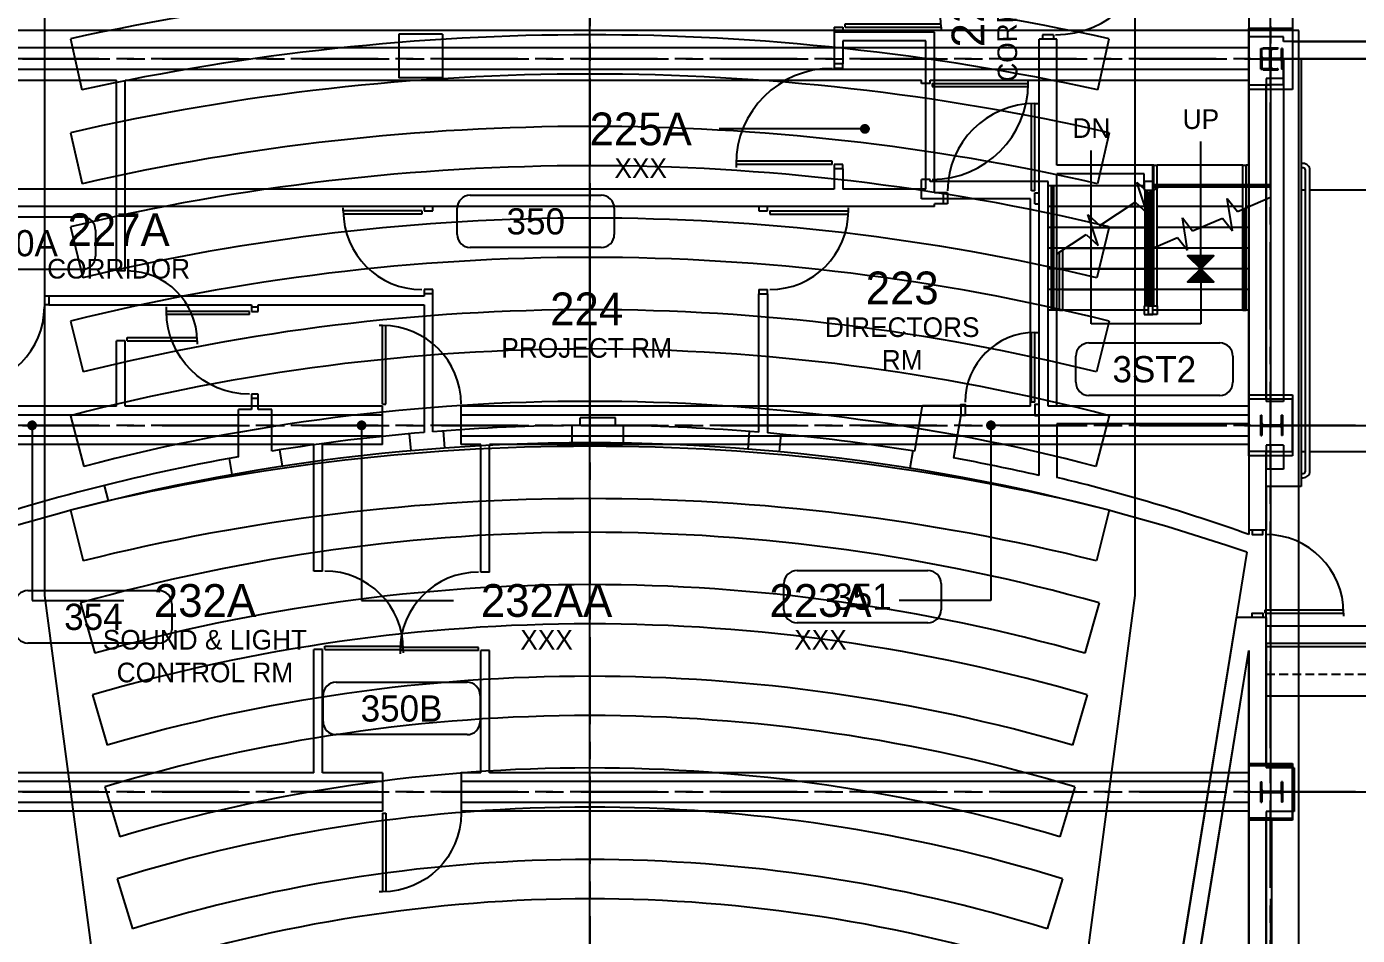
# Model space of a CAD drawing. Header units: inches. Extents: x -116 to 4157, y -436 to 3586.
# Drawn here: x 1264 to 1874, y 776 to 1193 of the extents above; entities that cross this region are included whole.
import ezdxf
from ezdxf.enums import TextEntityAlignment as Align

# ---------------------------------------------------------------- set-up
doc = ezdxf.new("R2010")
doc.units = ezdxf.units.IN
doc.header["$LTSCALE"] = 32
doc.header["$MEASUREMENT"] = 0
doc.linetypes.add('CENTER', pattern=[2, 1.25, -0.25, 0.25, -0.25])
doc.linetypes.add('HIDDEN2', pattern=[0.1875, 0.125, -0.0625])
doc.layers.get('0').update_dxf_attribs({"color": 5, "linetype": 'CONTINUOUS'})
for name, color, linetype in [('F1-BLDG1', 7, 'CONTINUOUS'), ('F1-BLDG3', 161, 'CONTINUOUS'), ('f1-bldg4', 2, 'CONTINUOUS'), ('f1-casework1', 4, 'CONTINUOUS'), ('f1-casework2', 8, 'CONTINUOUS'), ('F1-DOOR1', 3, 'CONTINUOUS'), ('f1-doorjmb', 32, 'CONTINUOUS'), ('f1-handrail', 3, 'CONTINUOUS'), ('F2-BLDG1', 7, 'CONTINUOUS'), ('F2-BLDG3', 161, 'CONTINUOUS'), ('F2-BRKLINE', 201, 'CONTINUOUS'), ('F2-DOOR1', 3, 'CONTINUOUS'), ('f2-doorjmb', 32, 'CONTINUOUS'), ('f2-handrail', 3, 'CONTINUOUS'), ('f2-mtxt', 4, 'CONTINUOUS'), ('F2-RMNOS', 3, 'CONTINUOUS'), ('F2-STAIR1', 24, 'CONTINUOUS'), ('F3-BLDG1', 7, 'CONTINUOUS'), ('F3-BLDG3', 161, 'CONTINUOUS'), ('F3-BRKLINE', 201, 'CONTINUOUS'), ('F3-DOOR1', 3, 'CONTINUOUS'), ('F3-MTXT', 4, 'CONTINUOUS'), ('F3-RMNOS', 3, 'CONTINUOUS'), ('F3-STAIR1', 24, 'CONTINUOUS'), ('F3-STAIR2', 32, 'CONTINUOUS'), ('F3-STCOLUMN1', 3, 'CONTINUOUS'), ('FB-BLDG1', 7, 'CONTINUOUS'), ('rmcode', 7, 'CONTINUOUS')]:
    doc.layers.add(name, color=color, linetype=linetype)
for name, color, linetype, plot in [('F1-CENTER-MISC', 240, 'CENTER', False), ('F1-COLUMN1', 8, 'CONTINUOUS', False), ('F2-CENTER-MISC', 240, 'CENTER', False), ('F2-COLUMN1', 8, 'CONTINUOUS', False), ('fb-centermisc1', 20, 'CENTER', False)]:
    doc.layers.add(name, color=color, linetype=linetype, plot=plot)
doc.styles.add('mtxt', font='noting.shx')
doc.styles.add('rmcode', font='noting.shx')
doc.styles.add('RMNOS', font='HANDLET.SHX')

# ---------------------------------------------------------------- blocks, each defined once
blk = doc.blocks.new('STRL006')
for p, q in [((1.875, 5), (-1.875, 5)), ((-1.875, 5), (-1.875, 4.75)), ((1.875, 5), (1.875, 4.75)), ((-0.375, 4.75), (-1.875, 4.75)), ((-0.125, 0.5), (-0.125, 4.5)), ((0.125, 0.5), (0.125, 4.5)), ((0.375, 4.75), (1.875, 4.75)), ((-1.875, 0), (-1.875, 0.25)), ((-0.375, 0.25), (-1.875, 0.25)), ((1.875, 0), (-1.875, 0)), ((0.375, 0.25), (1.875, 0.25)), ((1.875, 0), (1.875, 0.25))]:
    blk.add_line(p, q)
for centre, start, end in [((-0.375, 4.5), 360, 90), ((0.375, 4.5), 90, 180), ((-0.375, 0.5), 270, 0), ((0.375, 0.5), 180, 270)]:
    blk.add_arc(centre, 0.25, start, end)
blk = doc.blocks.new('STRL005')
for p, q in [((1.39, 5), (-1.39, 5)), ((-1.39, 5), (-1.39, 4.94)), ((-0.11, 5), (-0.02, 5)), ((1.39, 5), (1.39, 4.94)), ((-0.34, 4.71), (-1.23, 4.78)), ((-0.11, 4.46), (-0.11, 0.53)), ((0.11, 4.46), (0.11, 0.53)), ((0.34, 4.71), (1.23, 4.78)), ((-1.39, -0.01), (-1.39, 0.06)), ((-0.34, 0.28), (-1.23, 0.21)), ((0.34, 0.28), (1.23, 0.21)), ((1.39, -0.01), (1.39, 0.06)), ((1.39, -0.01), (-1.39, -0.01)), ((-0.11, -0.01), (-0.02, -0.01))]:
    blk.add_line(p, q)
for centre, radius, start, end in [((-1.23, 4.94), 0.156, 180, 270), ((1.23, 4.94), 0.156, 270, 0), ((-0.36, 4.46), 0.25, 0, 85.6026), ((0.36, 4.46), 0.25, 94.3974, 180), ((-1.23, 0.06), 0.156, 90, 180), ((-0.36, 0.53), 0.25, 274.3974, 360), ((0.36, 0.53), 0.25, 180, 265.6026), ((1.23, 0.06), 0.156, 0, 90)]:
    blk.add_arc(centre, radius, start, end)
blk = doc.blocks.new('ADR-48L')
for p, q in [((0, 49), (-1.5, 49)), ((0, 1), (0, 49)), ((1.5, 1), (1.5, 48.98)), ((0, 1), (1.5, 1))]:
    blk.add_line(p, q)
blk.add_arc((0, 1), 48, 0, 90)
blk = doc.blocks.new('ADR-32R')
for p, q in [((-1.5, 1), (-1.5, 32.96)), ((0, 1), (0, 33)), ((0, 33), (1.5, 33)), ((0, 1), (-1.5, 1))]:
    blk.add_line(p, q)
blk.add_arc((0, 1), 32, 90, 180)
blk = doc.blocks.new('ADR-36L')
for p, q in [((0, 37), (-1.5, 37)), ((0, 1), (0, 37)), ((1.5, 1), (1.5, 36.97)), ((0, 1), (1.5, 1))]:
    blk.add_line(p, q)
blk.add_arc((0, 1), 36, 0, 90)
blk = doc.blocks.new('ADR-36R')
for p, q in [((-1.5, 1), (-1.5, 36.97)), ((0, 1), (0, 37)), ((0, 37), (1.5, 37)), ((0, 1), (-1.5, 1))]:
    blk.add_line(p, q)
blk.add_arc((0, 1), 36, 90, 180)
blk = doc.blocks.new('*X27')
at = {"color": 0}
for p, q in [((1.5, 1.4925), (1.5075, 1.4925)), ((1.5, 1.485), (1.515, 1.485)), ((1.5, 1.4775), (1.5225, 1.4775)), ((1.5, 1.47), (1.53, 1.47)), ((1.5, 1.4625), (1.5375, 1.4625)), ((1.5, 1.455), (1.545, 1.455)), ((1.5, 1.4475), (1.5525, 1.4475)), ((1.5, 1.44), (1.56, 1.44)), ((1.5, 1.4325), (1.5675, 1.4325)), ((1.5, 1.425), (1.575, 1.425)), ((1.5, 1.4175), (1.5825, 1.4175)), ((1.5, 1.41), (1.59, 1.41)), ((1.5, 1.4025), (1.5975, 1.4025)), ((1.5, 1.395), (1.605, 1.395)), ((1.5, 1.3875), (1.6125, 1.3875)), ((1.5, 1.38), (1.62, 1.38)), ((1.5, 1.3725), (1.6275, 1.3725)), ((1.5, 1.365), (1.635, 1.365)), ((1.5, 1.3575), (1.6425, 1.3575)), ((1.5, 1.35), (1.65, 1.35)), ((1.5, 1.3425), (1.6575, 1.3425)), ((1.5, 1.335), (1.665, 1.335)), ((1.5, 1.3275), (1.6725, 1.3275)), ((1.5, 1.32), (1.68, 1.32)), ((1.5, 1.3125), (1.6875, 1.3125)), ((1.5, 1.305), (1.695, 1.305)), ((1.5, 1.2975), (1.7025, 1.2975)), ((1.5, 1.29), (1.71, 1.29)), ((1.5, 1.2825), (1.7175, 1.2825)), ((1.5, 1.275), (1.725, 1.275)), ((1.5, 1.2675), (1.7325, 1.2675)), ((1.5, 1.26), (1.74, 1.26)), ((1.5, 1.2525), (1.7475, 1.2525)), ((1.5, 1.245), (1.755, 1.245)), ((1.5, 1.2375), (1.7625, 1.2375)), ((1.5, 1.23), (1.77, 1.23)), ((1.5, 1.2225), (1.7775, 1.2225)), ((1.5, 1.215), (1.785, 1.215)), ((1.5, 1.2075), (1.7925, 1.2075)), ((1.5, 1.2), (1.8, 1.2)), ((1.5, 1.1925), (1.8075, 1.1925)), ((1.5, 1.185), (1.815, 1.185)), ((1.5, 1.1775), (1.8225, 1.1775)), ((1.5, 1.17), (1.83, 1.17)), ((1.5, 1.1625), (1.8375, 1.1625)), ((1.5, 1.155), (1.845, 1.155)), ((1.5, 1.1475), (1.8525, 1.1475)), ((1.5, 1.14), (1.86, 1.14)), ((1.5, 1.1325), (1.8675, 1.1325)), ((1.5, 1.125), (1.875, 1.125)), ((1.5, 1.1175), (1.8825, 1.1175)), ((1.5, 1.11), (1.89, 1.11)), ((1.5, 1.1025), (1.8975, 1.1025)), ((1.5, 1.095), (1.905, 1.095)), ((1.5, 1.0875), (1.9125, 1.0875)), ((1.5, 1.08), (1.92, 1.08)), ((1.5, 1.0725), (1.9275, 1.0725)), ((1.5, 1.065), (1.935, 1.065)), ((1.5, 1.0575), (1.9425, 1.0575)), ((1.5, 1.05), (1.95, 1.05)), ((1.5, 1.0425), (1.9575, 1.0425)), ((1.5, 1.035), (1.965, 1.035)), ((1.5, 1.0275), (1.9725, 1.0275)), ((1.5, 1.02), (1.98, 1.02)), ((1.5, 1.0125), (1.9875, 1.0125)), ((1.5, 1.005), (1.995, 1.005)), ((1.5, 0.9975), (1.9975, 0.9975)), ((1.5, 0.99), (1.99, 0.99)), ((1.5, 0.9825), (1.9825, 0.9825)), ((1.5, 0.975), (1.975, 0.975)), ((1.5, 0.9675), (1.9675, 0.9675)), ((1.5, 0.96), (1.96, 0.96)), ((1.5, 0.9525), (1.9525, 0.9525)), ((1.5, 0.945), (1.945, 0.945)), ((1.5, 0.9375), (1.9375, 0.9375)), ((1.5, 0.93), (1.93, 0.93)), ((1.5, 0.9225), (1.9225, 0.9225)), ((1.5, 0.915), (1.915, 0.915)), ((1.5, 0.9075), (1.9075, 0.9075)), ((1.5, 0.9), (1.9, 0.9)), ((1.5, 0.8925), (1.8925, 0.8925)), ((1.5, 0.885), (1.885, 0.885)), ((1.5, 0.8775), (1.8775, 0.8775)), ((1.5, 0.87), (1.87, 0.87)), ((1.5, 0.8625), (1.8625, 0.8625)), ((1.5, 0.855), (1.855, 0.855)), ((1.5, 0.8475), (1.8475, 0.8475)), ((1.5, 0.84), (1.84, 0.84)), ((1.5, 0.8325), (1.8325, 0.8325)), ((1.5, 0.825), (1.825, 0.825)), ((1.5, 0.8175), (1.8175, 0.8175)), ((1.5, 0.81), (1.81, 0.81)), ((1.5, 0.8025), (1.8025, 0.8025)), ((1.5, 0.795), (1.795, 0.795)), ((1.5, 0.7875), (1.7875, 0.7875)), ((1.5, 0.78), (1.78, 0.78)), ((1.5, 0.7725), (1.7725, 0.7725)), ((1.5, 0.765), (1.765, 0.765)), ((1.5, 0.7575), (1.7575, 0.7575)), ((1.5, 0.75), (1.75, 0.75)), ((1.5, 0.7425), (1.7425, 0.7425)), ((1.5, 0.735), (1.735, 0.735)), ((1.5, 0.7275), (1.7275, 0.7275)), ((1.5, 0.72), (1.72, 0.72)), ((1.5, 0.7125), (1.7125, 0.7125)), ((1.5, 0.705), (1.705, 0.705)), ((1.5, 0.6975), (1.6975, 0.6975)), ((1.5, 0.69), (1.69, 0.69)), ((1.5, 0.6825), (1.6825, 0.6825)), ((1.5, 0.675), (1.675, 0.675)), ((1.5, 0.6675), (1.6675, 0.6675)), ((1.5, 0.66), (1.66, 0.66)), ((1.5, 0.6525), (1.6525, 0.6525)), ((1.5, 0.645), (1.645, 0.645)), ((1.5, 0.6375), (1.6375, 0.6375)), ((1.5, 0.63), (1.63, 0.63)), ((1.5, 0.6225), (1.6225, 0.6225)), ((1.5, 0.615), (1.615, 0.615)), ((1.5, 0.6075), (1.6075, 0.6075)), ((1.5, 0.6), (1.6, 0.6)), ((1.5, 0.5925), (1.5925, 0.5925)), ((1.5, 0.585), (1.585, 0.585)), ((1.5, 0.5775), (1.5775, 0.5775)), ((1.5, 0.57), (1.57, 0.57)), ((1.5, 0.5625), (1.5625, 0.5625)), ((1.5, 0.555), (1.555, 0.555)), ((1.5, 0.5475), (1.5475, 0.5475)), ((1.5, 0.54), (1.54, 0.54)), ((1.5, 0.5325), (1.5325, 0.5325)), ((1.5, 0.525), (1.525, 0.525)), ((1.5, 0.5175), (1.5175, 0.5175)), ((1.5, 0.51), (1.51, 0.51)), ((1.5, 0.5025), (1.5025, 0.5025))]:
    blk.add_line(p, q, dxfattribs=at)
blk = doc.blocks.new('ARROW2')
blk.add_line((-0.5, 0), (-1, 0))
blk.add_lwpolyline([(0, 0), (-0.5, 0.5), (-0.5, -0.5)], close=True)
blk.add_blockref('*X27', (-2, -1))
blk = doc.blocks.new('RMNOS')
at = {"color": 11}
for p, q in [((-0.3125, 0.125), (0.3125, 0.125)), ((-0.375, -0.0625), (-0.375, 0.0625)), ((0.375, 0.0625), (0.375, -0.0625)), ((0.3125, -0.125), (-0.3125, -0.125))]:
    blk.add_line(p, q, dxfattribs=at)
for centre, start, end in [((-0.3125, 0.0625), 90, 180), ((0.3125, 0.0625), 0, 90), ((-0.3125, -0.0625), 180, 270), ((0.3125, -0.0625), 270, 0)]:
    blk.add_arc(centre, 0.0625, start, end, dxfattribs=at)
at = {"color": 9, "style": 'RMNOS'}
blk.add_attdef('ROOM', text='', height=0.125, dxfattribs=at).set_placement((0, 0), align=Align.MIDDLE)
blk = doc.blocks.new('adr-40r')
for p, q in [((-1.5, 1), (-1.5, 40.97)), ((0, 1), (0, 41)), ((0, 41), (1.5, 41)), ((0, 1), (-1.5, 1))]:
    blk.add_line(p, q)
blk.add_arc((0, 1), 40, 90, 180)
blk = doc.blocks.new('ADR-44L')
for p, q in [((0, 45), (-1.5, 45)), ((0, 1), (0, 45)), ((1.5, 1), (1.5, 44.97)), ((0, 1), (1.5, 1))]:
    blk.add_line(p, q)
blk.add_arc((0, 1), 44, 0, 90)
blk = doc.blocks.new('ADR-44R')
for p, q in [((-1.5, 1), (-1.5, 44.97)), ((0, 1), (0, 45)), ((0, 45), (1.5, 45)), ((0, 1), (-1.5, 1))]:
    blk.add_line(p, q)
blk.add_arc((0, 1), 44, 90, 180)
blk = doc.blocks.new('RMNOS-1')
at = {"color": 9, "style": 'RMNOS'}
blk.add_attdef('ROOM', text='', height=0.15625, dxfattribs=at).set_placement((0, 0), align=Align.MIDDLE)
at = {"layer": 'rmcode', "color": 61, "style": 'rmcode'}
for tag, p in [('RMCODE-1', (0, -0.1875)), ('RMCODE-2', (0, -0.34375))]:
    blk.add_attdef(tag, text='', height=0.09375, dxfattribs=at).set_placement(p, align=Align.MIDDLE)
blk = doc.blocks.new('adr-38l')
for p, q in [((0, 39), (-2, 39)), ((0, 1), (0, 39)), ((1.5, 1), (1.5, 39)), ((1.5, 1), (0, 1))]:
    blk.add_line(p, q)
blk.add_arc((0, 1), 38, 0, 90)

msp = doc.modelspace()

# ---------------------------------------------------------------- linework, layer by layer
at = {"layer": 'F1-BLDG1'}
for p, q in [((1844.03, 1346), (1844.03, 1186)), ((1824.03, 1334), (1824.03, 962)), ((1844.03, 1186), (1936.03, 1186)), ((1984.03, 1178), (1848.03, 1178)), ((1848.03, 1178), (1848.03, 982)), ((1832.03, 982), (1832.03, 962)), ((1848.03, 982), (1832.03, 982)), ((1832.03, 962), (1824.03, 962)), ((1772.52, 638.78), (1818.39, 922)), ((1832.03, 922), (1818.39, 922)), ((1832.03, 922), (1832.03, 918)), ((1908.03, 918), (1832.03, 918)), ((1832.03, 910), (1832.03, 853)), ((1984.03, 910), (1832.03, 910)), ((1844.78, 853), (1832.03, 853)), ((1844.78, 853), (1844.78, 833)), ((1844.78, 833), (1832.03, 833)), ((1832.03, 833), (1832.03, 685))]:
    msp.add_line(p, q, dxfattribs=at)
at = {"layer": 'F1-BLDG3'}
for p, q in [((1840.03, 1169), (1832.03, 1169)), ((1832.03, 1169), (1832.03, 1021)), ((1840.03, 1169), (1840.03, 1021)), ((1840.03, 1021), (1832.03, 1021)), ((1840.03, 1001), (1832.03, 1001)), ((1832.03, 1001), (1832.03, 990)), ((1840.03, 1001), (1840.03, 990)), ((1840.03, 990), (1832.03, 990)), ((1791.43, 705.5), (1824.03, 906.76)), ((1824.03, 906.76), (1824.03, 705.5))]:
    msp.add_line(p, q, dxfattribs=at)
at = {"layer": 'f1-bldg4'}
for p, q in [((1284.03, 1187.18), (1289.18, 1163.74)), ((1754.89, 1163.74), (1760.03, 1187.18)), ((1284.03, 1144.14), (1289.38, 1120.75)), ((1760.03, 1144.14), (1754.68, 1120.75)), ((1848.03, 1118), (1850.03, 1118)), ((1852.03, 1118), (1904.03, 1118)), ((1284.03, 1101.01), (1289.6, 1077.67)), ((1760.03, 1101.01), (1754.46, 1077.67)), ((1284.03, 1057.78), (1289.84, 1034.5)), ((1760.03, 1057.78), (1754.23, 1034.5)), ((1284.03, 1014.44), (1290.09, 991.22)), ((1760.03, 1014.44), (1753.97, 991.22)), ((1284.03, 971.21), (1289.84, 947.92)), ((1760.03, 971.21), (1754.23, 947.92)), ((1288.58, 928.63), (1295.11, 905.54)), ((1755.48, 928.63), (1748.95, 905.54)), ((1294.16, 886.54), (1300.86, 863.49)), ((1749.91, 886.54), (1743.2, 863.49)), ((1299.74, 844.39), (1306.63, 821.4)), ((1744.32, 844.39), (1737.43, 821.4)), ((1305.33, 802.19), (1312.44, 779.26)), ((1738.73, 802.19), (1731.63, 779.26))]:
    msp.add_line(p, q, dxfattribs=at)
for points in [[(1284.03, 1236.28), (1272.03, 1236.28), (1272.03, 931.98), (1305.33, 680.65)], [(1738.73, 680.65), (1772.03, 931.98), (1772.03, 974), (1772.03, 1236.28), (1760.03, 1236.28)], [(1848.03, 998), (1850.03, 998)], [(1852.03, 998), (1904.03, 998)]]:
    msp.add_lwpolyline(points, dxfattribs=at)
for centre, radius, start, end in [((1522.03, 103), 1110, 77.61883, 102.38117), ((1522.03, 103), 1086, 77.61883, 102.38117), ((1522.03, 103), 1068, 77.12373, 102.87627), ((1522.03, 103), 1044, 77.12373, 102.87627), ((1522.03, 103), 1026, 76.58699, 103.41301), ((1522.03, 103), 1002, 76.58699, 103.41301), ((1522.03, 103), 984, 76.00307, 103.99693), ((1522.03, 103), 960, 76.00307, 103.99693), ((1522.03, 103), 942, 75.36539, 104.63461), ((1522.03, 103), 918, 75.36539, 104.63461), ((1522.03, 16.42), 984, 76.00307, 103.99693), ((1522.03, 16.42), 960, 76.00307, 103.99693), ((1522.03, 103), 858, 74.21142, 105.78858), ((1522.03, 103), 834, 74.21142, 105.78858), ((1522.03, 103), 816, 73.78406, 106.21594), ((1522.03, 103), 792, 73.78406, 106.21594), ((1522.03, 103), 774, 73.30974, 106.69026), ((1522.03, 103), 750, 73.30974, 106.69026), ((1522.03, 103), 732, 72.78024, 107.21976), ((1522.03, 103), 708, 72.78024, 107.21976), ((1522.03, 103), 690, 72.18528, 107.81472)]:
    msp.add_arc(centre, radius, start, end, dxfattribs=at)
at = {"layer": 'f1-casework1'}
msp.add_line((1832.03, 886), (1916.03, 886), dxfattribs=at)
at = {"layer": 'f1-casework2', "linetype": 'HIDDEN2'}
msp.add_line((1832.03, 896), (1916.03, 896), dxfattribs=at)
at = {"layer": 'F1-CENTER-MISC'}
for p, q in [((1834.03, -34), (1834.03, 1369)), ((1522.03, -64.35), (1522.03, 1216.69)), ((814.03, 1178), (2193.03, 1178)), ((2193.03, 1010), (814.03, 1010)), ((814.03, 842), (2193.03, 842))]:
    msp.add_line(p, q, dxfattribs=at)
at = {"layer": 'f1-doorjmb'}
for points in [[(1825.53, 962), (1825.53, 960), (1830.53, 960), (1830.53, 962)], [(1825.53, 922), (1825.53, 924), (1830.53, 924), (1830.53, 922)]]:
    msp.add_lwpolyline(points, dxfattribs=at)
at = {"layer": 'f1-handrail'}
for points in [[(1848.03, 986), (1849.03, 986, 0.414214), (1852.03, 989), (1852.03, 1127, 0.414214), (1849.03, 1130), (1848.03, 1130)], [(1848.03, 988), (1849.03, 988, 0.414214), (1850.03, 989), (1850.03, 1127, 0.414214), (1849.03, 1128), (1848.03, 1128)]]:
    msp.add_lwpolyline(points, format="xyb", dxfattribs=at)
at = {"layer": 'F2-BLDG1'}
for p, q in [((1680.03, 1190.25), (1634.03, 1190.25)), ((1634.03, 1190.25), (1634.03, 1175.62)), ((1680.03, 1116.5), (1680.03, 1190.25)), ((1434.53, 1189.25), (1434.53, 1169.25)), ((1454.53, 1189.25), (1434.53, 1189.25)), ((1454.53, 1189.25), (1454.53, 1169.25)), ((1676.03, 1186.25), (1638.03, 1186.25)), ((1638.03, 1186.25), (1638.03, 1175.62)), ((1676.03, 1118.25), (1676.03, 1186.25)), ((1736.03, 1187), (1728.03, 1187)), ((1728.03, 987.04), (1728.03, 1187)), ((1736.03, 1129.25), (1736.03, 1187)), ((1824.03, 1018.75), (1824.03, 1188)), ((1840.03, 1188), (1824.03, 1188)), ((1840.03, 1186), (1840.03, 1188)), ((1999.53, 1186), (1840.03, 1186)), ((1999.53, 1178), (1840.03, 1178)), ((1840.03, 1178), (1840.03, 1166)), ((1840.03, 1166), (1840.03, 1178)), ((1638.03, 1175.62), (1634.03, 1175.62)), ((1454.53, 1169.25), (1434.53, 1169.25)), ((1832.03, 1022), (1832.03, 1166)), ((1840.03, 1166), (1832.03, 1166)), ((1780.03, 1129.25), (1736.03, 1129.25)), ((1780.03, 1117.54), (1780.03, 1129.25)), ((1638.03, 1127.62), (1634.03, 1127.62)), ((1634.03, 1127.62), (1634.03, 1118.25)), ((1638.03, 1127.62), (1638.03, 1118.25)), ((1736.03, 1018.75), (1736.03, 1125.25)), ((1776.03, 1125.25), (1736.03, 1125.25)), ((1776.03, 1118.4), (1776.03, 1125.25)), ((1634.03, 1118.25), (1200.03, 1118.25)), ((1676.03, 1118.25), (1638.03, 1118.25)), ((1684.03, 1116.5), (1680.03, 1116.5)), ((1684.03, 1116.5), (1684.03, 1111.5)), ((1680.03, 1110.25), (1200.03, 1110.25)), ((1680.03, 1110.25), (1680.03, 1111.5)), ((1684.03, 1111.5), (1680.03, 1111.5)), ((1446.03, 1069.25), (1274.03, 1069.25)), ((1274.03, 1069.25), (1274.03, 1065.25)), ((1450.03, 1070.25), (1446.03, 1070.25)), ((1446.03, 1070.25), (1446.03, 1069.25)), ((1450.03, 1007.09), (1450.03, 1070.25)), ((1599.53, 1006.86), (1599.53, 1070.25)), ((1599.53, 1070.25), (1603.53, 1070.25)), ((1603.53, 1070.25), (1603.53, 1006.52)), ((1274.03, 1065.25), (1367.03, 1065.25)), ((1367.03, 1065.25), (1367.03, 1064.25)), ((1367.03, 1064.25), (1370.03, 1064.25)), ((1370.03, 1065.25), (1446.03, 1065.25)), ((1370.03, 1064.25), (1370.03, 1065.25)), ((1446.03, 1065.25), (1446.03, 1006.76)), ((1370.03, 1022.25), (1367.03, 1022.25)), ((1367.03, 1022.25), (1367.03, 1017.25)), ((1370.03, 1017.25), (1370.03, 1022.25)), ((1671, 998.12), (1674.49, 1019.07)), ((1674.49, 1019.07), (1692.03, 1019.07)), ((1692.03, 1019.07), (1692.03, 1014.83)), ((1824.03, 1018.75), (1736.03, 1018.75)), ((1844.03, 1022), (1832.03, 1022)), ((1844.03, 998), (1844.03, 1022)), ((1361.03, 995.63), (1361.03, 1017.25)), ((1367.03, 1017.25), (1361.03, 1017.25)), ((1376.28, 1017.25), (1370.03, 1017.25)), ((1376.28, 998.22), (1376.28, 1017.25)), ((1533.78, 1013.44), (1517.53, 1013.44)), ((1517.53, 1009.99), (1517.53, 1013.44)), ((1533.78, 1009.95), (1533.78, 1013.44)), ((1692.03, 1014.83), (1688.74, 995.07)), ((1454.78, 1007.46), (1455.35, 999.6)), ((1513.78, 1009.96), (1513.78, 1001.96)), ((1537.28, 1009.91), (1537.28, 1001.87)), ((1595.03, 1007.22), (1594.38, 999.08)), ((1439.28, 1006.18), (1439.97, 998.37)), ((1609.63, 1006.07), (1608.88, 997.81)), ((1358.16, 987.43), (1356.82, 994.87)), ((1379.81, 998.79), (1380.97, 991.23)), ((1670, 998.29), (1668.69, 990.35)), ((1832.03, 854), (1832.03, 998)), ((1832.03, 998), (1844.03, 998)), ((1301.37, 975.41), (1299.63, 982.51)), ((1823.22, 951.82), (1772.52, 638.78)), ((1844.03, 854), (1832.03, 854)), ((1844.03, 830), (1844.03, 854)), ((1832.03, 686), (1832.03, 830)), ((1832.03, 830), (1844.03, 830))]:
    msp.add_line(p, q, dxfattribs=at)
for centre, radius, start, end in [((1523.33, 86.34), 923.66, 94.80041, 99.16044), ((1523.33, 86.34), 923.66, 90.35958, 94.55146), ((1523.33, 86.34), 923.66, 85.26766, 89.35156), ((1523.33, 86.34), 923.66, 80.80009, 85.01864), ((1522.03, 73), 929, 71.08214, 108.91786), ((1523.33, 86.34), 923.66, 100.11997, 108.93975), ((1523.33, 86.34), 923.66, 77.19574, 79.6835)]:
    msp.add_arc(centre, radius, start, end, dxfattribs=at)
at = {"layer": 'F2-BLDG3'}
for p, q in [((1736.03, 1010.75), (1736.03, 986.16)), ((1824.03, 1010.75), (1736.03, 1010.75)), ((1824.03, 1010.75), (1824.03, 960)), ((1791.36, 705.04), (1824.03, 906.76)), ((1824.03, 705.5), (1824.03, 906.76))]:
    msp.add_line(p, q, dxfattribs=at)
msp.add_lwpolyline([(2144.03, 988.5), (1985.53, 988.5), (1985.53, 908.5), (1832.03, 908.5)], dxfattribs=at)
msp.add_arc((1534.32, 146.75), 863.31, 70.39233, 76.4883, dxfattribs=at)
at = {"layer": 'F2-BRKLINE'}
for p, q in [((1777.54, 1107.21), (1772.69, 1121.41)), ((1772.69, 1121.41), (1778.27, 1116.38)), ((1778.27, 1116.38), (1784.03, 1120.16)), ((1755.8, 1101.63), (1772, 1112.26)), ((1772, 1112.26), (1777.54, 1107.21)), ((1755.07, 1092.47), (1750.22, 1106.66)), ((1750.22, 1106.66), (1755.8, 1101.63)), ((1736.03, 1088.66), (1749.53, 1097.52)), ((1749.53, 1097.52), (1755.07, 1092.47))]:
    msp.add_line(p, q, dxfattribs=at)
at = {"layer": 'F2-CENTER-MISC'}
for p, q in [((1522.03, -224.58), (1522.03, 1495)), ((1834.03, -34), (1834.03, 1369)), ((2193.03, 1178), (814.03, 1178)), ((814.03, 1010), (2193.03, 1010)), ((2193.03, 842), (814.03, 842))]:
    msp.add_line(p, q, dxfattribs=at)
at = {"layer": 'f2-doorjmb'}
for p, q in [((1634.03, 1192.5), (1634.03, 1190.25)), ((1634.03, 1192.5), (1638.03, 1192.5)), ((1638.03, 1192.5), (1638.03, 1190.25)), ((1734.53, 1189), (1729.53, 1189)), ((1729.53, 1189), (1729.53, 1187)), ((1734.53, 1189), (1734.53, 1187)), ((1634.03, 1175.62), (1634.03, 1173.62)), ((1638.03, 1173.62), (1634.03, 1173.62)), ((1638.03, 1173.62), (1638.03, 1175.62)), ((1638.03, 1129.62), (1634.03, 1129.62)), ((1634.03, 1129.62), (1634.03, 1127.62)), ((1638.03, 1127.62), (1638.03, 1129.62)), ((1686.03, 1116.5), (1684.03, 1116.5)), ((1686.03, 1116.5), (1686.03, 1111.5)), ((1726.03, 1111.5), (1726.03, 1116.5)), ((1726.03, 1116.5), (1728.03, 1116.5)), ((1446.03, 1110.25), (1446.03, 1108.25)), ((1450.03, 1108.25), (1450.03, 1110.25)), ((1599.53, 1110.25), (1599.53, 1108.25)), ((1603.53, 1108.25), (1603.53, 1110.25)), ((1686.03, 1111.5), (1684.03, 1111.5)), ((1726.03, 1111.5), (1728.03, 1111.5)), ((1446.03, 1108.25), (1450.03, 1108.25)), ((1599.53, 1108.25), (1603.53, 1108.25)), ((1272.03, 1069.25), (1272.03, 1065.25)), ((1274.03, 1069.25), (1272.03, 1069.25)), ((1450.03, 1072.25), (1446.03, 1072.25)), ((1446.03, 1072.25), (1446.03, 1070.25)), ((1450.03, 1070.25), (1450.03, 1072.25)), ((1599.53, 1072.25), (1603.53, 1072.25)), ((1599.53, 1072.25), (1599.53, 1070.25)), ((1603.53, 1070.25), (1603.53, 1072.25)), ((1274.03, 1065.25), (1272.03, 1065.25)), ((1367.03, 1064.25), (1367.03, 1062.25)), ((1367.03, 1062.25), (1370.03, 1062.25)), ((1370.03, 1062.25), (1370.03, 1064.25)), ((1370.03, 1024.25), (1367.03, 1024.25)), ((1367.03, 1024.25), (1367.03, 1022.25)), ((1370.03, 1022.25), (1370.03, 1024.25))]:
    msp.add_line(p, q, dxfattribs=at)
for points in [[(1692.03, 1019.07), (1692.03, 1019.57), (1694.03, 1019.57), (1694.03, 1014.57), (1692.03, 1014.57), (1692.03, 1015.07)], [(1728.03, 1019.57), (1726.03, 1019.57), (1726.03, 1014.57), (1728.03, 1014.57)]]:
    msp.add_lwpolyline(points, dxfattribs=at)
at = {"layer": 'f2-handrail'}
for p, q in [((1780.53, 1064.75), (1780.53, 1129.25)), ((1780.53, 1129.25), (1782.03, 1129.25)), ((1782.03, 1064.75), (1782.03, 1129.25)), ((1821.28, 1062.75), (1821.28, 1129.25)), ((1821.28, 1129.25), (1822.78, 1129.25)), ((1822.78, 1062.75), (1822.78, 1129.25)), ((1778.03, 1064.75), (1778.03, 1116.59)), ((1779.53, 1064.75), (1779.53, 1117.21)), ((1737.28, 1062.75), (1737.28, 1089.48)), ((1738.78, 1062.75), (1738.78, 1090.47)), ((1737.28, 1062.75), (1738.78, 1062.75)), ((1778.03, 1060.75), (1778.03, 1064.75)), ((1778.03, 1064.75), (1782.03, 1064.75)), ((1782.03, 1064.75), (1782.03, 1060.75)), ((1821.28, 1062.75), (1822.78, 1062.75)), ((1782.03, 1060.75), (1778.03, 1060.75))]:
    msp.add_line(p, q, dxfattribs=at)
at = {"layer": 'f2-mtxt'}
msp.add_line((1802.03, 1093.75), (1802.03, 1140.12), dxfattribs=at)
at = {"layer": 'F2-RMNOS', "color": 3}
for p, q in [((1638.34, 1145.88), (1581.34, 1145.88)), ((1650.34, 1145.88), (1638.34, 1145.88)), ((1266.41, 1012.25), (1266.41, 1000.25)), ((1417.41, 1012.25), (1417.41, 1000.25)), ((1705.88, 1012.25), (1705.88, 1000.25)), ((1266.41, 1000.25), (1266.41, 929.75)), ((1417.41, 1000.25), (1417.41, 929.75)), ((1705.88, 1000.25), (1705.88, 929.75)), ((1266.41, 929.75), (1308.53, 929.75)), ((1417.41, 929.75), (1459.53, 929.75)), ((1705.88, 929.75), (1663.75, 929.75))]:
    msp.add_line(p, q, dxfattribs=at)
at = {"layer": 'F2-RMNOS', "color": 3, "const_width": 2.25}
for points in [[(1646.96, 1145.88, 1), (1649.21, 1145.88, 1)], [(1266.41, 1008.88, -1), (1266.41, 1011.12, -1)], [(1417.41, 1008.88, -1), (1417.41, 1011.12, -1)], [(1705.88, 1008.88, 1), (1705.88, 1011.12, 1)]]:
    msp.add_lwpolyline(points, format="xyb", close=True, dxfattribs=at)
at = {"layer": 'F2-STAIR1'}
for p, q in [((1780.53, 1129.25), (1780.03, 1129.25)), ((1821.28, 1129.25), (1782.03, 1129.25)), ((1824.03, 1129.25), (1822.78, 1129.25)), ((1821.28, 1119.75), (1782.03, 1119.75)), ((1824.03, 1119.75), (1822.78, 1119.75)), ((1768.93, 1110.25), (1774.21, 1110.25)), ((1776.51, 1110.25), (1778.03, 1110.25)), ((1821.28, 1110.25), (1782.03, 1110.25)), ((1824.03, 1110.25), (1822.78, 1110.25)), ((1752.24, 1100.75), (1778.03, 1100.75)), ((1821.28, 1100.75), (1782.03, 1100.75)), ((1824.03, 1100.75), (1822.78, 1100.75)), ((1739.98, 1091.25), (1778.03, 1091.25)), ((1821.28, 1091.25), (1782.03, 1091.25)), ((1824.03, 1091.25), (1822.78, 1091.25)), ((1736.03, 1081.75), (1737.28, 1081.75)), ((1738.78, 1081.75), (1778.03, 1081.75)), ((1821.28, 1081.75), (1782.03, 1081.75)), ((1824.03, 1081.75), (1822.78, 1081.75)), ((1736.03, 1072.25), (1737.28, 1072.25)), ((1738.78, 1072.25), (1778.03, 1072.25)), ((1821.28, 1072.25), (1782.03, 1072.25)), ((1824.03, 1072.25), (1822.78, 1072.25)), ((1737.28, 1062.75), (1736.03, 1062.75)), ((1778.03, 1062.75), (1738.78, 1062.75)), ((1821.28, 1062.75), (1782.03, 1062.75)), ((1824.03, 1062.75), (1822.78, 1062.75))]:
    msp.add_line(p, q, dxfattribs=at)
at = {"layer": 'F3-BLDG1'}
for p, q in [((1847.03, 1191), (1197.03, 1191)), ((1847.03, 44), (1847.03, 1191)), ((1220.03, 1168.25), (1305.03, 1168.25)), ((1305.03, 1080.75), (1305.03, 1168.25)), ((1309.03, 1080.75), (1309.03, 1168.25)), ((1309.03, 1168.25), (1674.03, 1168.25)), ((1674.03, 1166.75), (1674.03, 1168.25)), ((1678.03, 1166.75), (1674.03, 1166.75)), ((1678.03, 1168.25), (1824.03, 1168.25)), ((1678.03, 1166.75), (1678.03, 1168.25)), ((1824.03, 1168.25), (1824.03, 1166)), ((1824.03, 1166), (1834.03, 1166)), ((1834.03, 1166), (1834.03, 1022)), ((1674.03, 1113.75), (1674.03, 1122.75)), ((1678.03, 1122.75), (1674.03, 1122.75)), ((1678.03, 1121.75), (1678.03, 1122.75)), ((1732.03, 1121.75), (1678.03, 1121.75)), ((1732.03, 1018.75), (1732.03, 1121.75)), ((1724.03, 1113.75), (1674.03, 1113.75)), ((1724.03, 1018.75), (1724.03, 1113.75)), ((1309.03, 1080.75), (1305.03, 1080.75)), ((1305.03, 1018.75), (1305.03, 1048.75)), ((1309.03, 1048.75), (1305.03, 1048.75)), ((1309.03, 1018.75), (1309.03, 1048.75)), ((1305.03, 1018.75), (1220.03, 1018.75)), ((1427.03, 1018.75), (1309.03, 1018.75)), ((1427.03, 1001.25), (1427.03, 1018.75)), ((1463.03, 1001.25), (1463.03, 1018.75)), ((1724.03, 1018.75), (1463.03, 1018.75)), ((1824.03, 1018.75), (1732.03, 1018.75)), ((1834.03, 1022), (1824.03, 1022)), ((1824.03, 1022), (1824.03, 1018.75)), ((1395.53, 1001.25), (1220.03, 1001.25)), ((1395.53, 943.25), (1395.53, 1001.25)), ((1427.03, 1001.25), (1399.53, 1001.25)), ((1399.53, 943.25), (1399.53, 1001.25)), ((1472.03, 1001.25), (1463.03, 1001.25)), ((1472.03, 942.75), (1472.03, 1001.25)), ((1824.03, 1001.25), (1476.03, 1001.25)), ((1476.03, 942.75), (1476.03, 1001.25)), ((1824.03, 998), (1824.03, 1001.25)), ((1834.03, 998), (1824.03, 998)), ((1834.03, 998), (1834.03, 854)), ((1399.53, 943.25), (1395.53, 943.25)), ((1476.03, 942.75), (1472.03, 942.75)), ((1399.53, 907.25), (1395.53, 907.25)), ((1395.53, 850.75), (1395.53, 907.25)), ((1399.53, 850.75), (1399.53, 907.25)), ((1472.03, 850.75), (1472.03, 906.75)), ((1476.03, 906.75), (1472.03, 906.75)), ((1476.03, 850.75), (1476.03, 906.75)), ((1834.03, 854), (1824.03, 854)), ((1824.03, 854), (1824.03, 850.75)), ((1395.53, 850.75), (1230.53, 850.75)), ((1427.03, 850.75), (1399.53, 850.75)), ((1427.03, 850.75), (1427.03, 833.25)), ((1472.03, 850.75), (1463.03, 850.75)), ((1463.03, 850.75), (1463.03, 833.25)), ((1824.03, 850.75), (1476.03, 850.75)), ((1427.03, 833.25), (1209.53, 833.25)), ((1824.03, 833.25), (1463.03, 833.25)), ((1824.03, 830), (1824.03, 833.25)), ((1834.53, 830), (1824.03, 830)), ((1834.53, 830), (1834.53, 684))]:
    msp.add_line(p, q, dxfattribs=at)
at = {"layer": 'F3-BLDG3'}
for p, q in [((1824.03, 1183), (1220.03, 1183)), ((1824.03, 1173.25), (1824.03, 1183)), ((1220.03, 1173.25), (1824.03, 1173.25)), ((1427.03, 1014.75), (1220.03, 1014.75)), ((1824.03, 1014.75), (1463.03, 1014.75)), ((1824.03, 1005.25), (1824.03, 1014.75)), ((1220.03, 1005.25), (1427.03, 1005.25)), ((1463.03, 1005.25), (1824.03, 1005.25)), ((1427.03, 846.75), (1230.53, 846.75)), ((1824.03, 846.75), (1463.03, 846.75)), ((1824.03, 837.25), (1824.03, 846.75)), ((1230.53, 837.25), (1427.03, 837.25)), ((1463.03, 837.25), (1824.03, 837.25))]:
    msp.add_line(p, q, dxfattribs=at)
at = {"layer": 'F3-BRKLINE'}
for p, q in [((1816.55, 1099.1), (1814.21, 1113.92)), ((1814.21, 1113.92), (1818.84, 1108.01)), ((1818.84, 1108.01), (1834.03, 1114.57)), ((1796, 1090.23), (1793.67, 1105.05)), ((1793.67, 1105.05), (1798.3, 1099.14)), ((1798.3, 1099.14), (1811.95, 1105.03)), ((1811.95, 1105.03), (1816.55, 1099.1)), ((1780.03, 1091.25), (1791.41, 1096.16)), ((1791.41, 1096.16), (1796, 1090.23))]:
    msp.add_line(p, q, dxfattribs=at)
at = {"layer": 'F3-MTXT'}
for p, q in [((1751.8, 1056.59), (1751.8, 1135.96)), ((1802.03, 1069.75), (1802.03, 1056.59)), ((1802.03, 1056.59), (1751.8, 1056.59))]:
    msp.add_line(p, q, dxfattribs=at)
at = {"layer": 'F3-STAIR1'}
for p, q in [((1776.03, 1119.75), (1732.03, 1119.75)), ((1824.03, 1119.75), (1780.03, 1119.75)), ((1776.03, 1110.25), (1732.03, 1110.25)), ((1817.08, 1110.25), (1814.79, 1110.25)), ((1824.03, 1022), (1824.03, 1110.25)), ((1776.03, 1100.75), (1732.03, 1100.75)), ((1797.03, 1100.75), (1794.35, 1100.75)), ((1815.27, 1100.75), (1802.03, 1100.75)), ((1824.03, 1100.75), (1816.29, 1100.75)), ((1776.03, 1091.25), (1732.03, 1091.25)), ((1795.22, 1091.25), (1780.03, 1091.25)), ((1824.03, 1091.25), (1795.84, 1091.25)), ((1776.03, 1081.75), (1732.03, 1081.75)), ((1824.03, 1081.75), (1780.03, 1081.75)), ((1776.03, 1072.25), (1732.03, 1072.25)), ((1824.03, 1072.25), (1780.03, 1072.25)), ((1776.03, 1062.75), (1732.03, 1062.75)), ((1824.03, 1062.75), (1780.03, 1062.75))]:
    msp.add_line(p, q, dxfattribs=at)
at = {"layer": 'F3-STAIR2'}
for p, q in [((1776.03, 1121.75), (1776.03, 1117.75)), ((1780.03, 1121.75), (1776.03, 1121.75)), ((1776.03, 1117.75), (1780.03, 1117.75)), ((1780.03, 1117.75), (1780.03, 1121.75)), ((1780.03, 1064.75), (1776.03, 1064.75)), ((1776.03, 1064.75), (1776.03, 1060.75)), ((1780.03, 1060.75), (1780.03, 1064.75)), ((1776.03, 1060.75), (1780.03, 1060.75))]:
    msp.add_line(p, q, dxfattribs=at)
for points, const_width in [([(1734.03, 1062.75), (1734.03, 1119.75)], 2), ([(1776.78, 1064.75), (1776.78, 1117.75)], 1.5), ([(1779.28, 1064.75), (1779.28, 1117.75)], 1.5), ([(1780.03, 1119.75), (1834.03, 1119.75)], 2), ([(1822.03, 1062.75), (1822.03, 1109.39)], 2)]:
    msp.add_lwpolyline(points, dxfattribs=dict(at, const_width=const_width))
at = {"layer": 'FB-BLDG1'}
for p, q in [((1824.03, 1164), (1824.03, 1192)), ((1824.03, 1192), (1844.03, 1192)), ((1844.03, 1192), (1844.03, 1164)), ((1844.03, 1164), (1824.03, 1164)), ((1824.03, 996), (1824.03, 1024)), ((1824.03, 1024), (1844.03, 1024)), ((1844.03, 1024), (1844.03, 996)), ((1844.03, 996), (1824.03, 996)), ((1824.03, 829), (1824.03, 855)), ((1824.03, 855), (1844.03, 855)), ((1844.03, 855), (1844.03, 829)), ((1844.03, 829), (1824.03, 829))]:
    msp.add_line(p, q, dxfattribs=at)
at = {"layer": 'fb-centermisc1'}
for p, q in [((1522.03, 1745), (1522.03, -224.58)), ((1522.03, 1745), (1522.03, -224.58)), ((1834.03, 1369), (1834.03, -34)), ((2193.03, 1178), (814.03, 1178)), ((2193.03, 1010), (814.03, 1010)), ((2193.03, 842), (814.03, 842))]:
    msp.add_line(p, q, dxfattribs=at)

# ---------------------------------------------------------------- block references
at = {"layer": 'F1-COLUMN1', "xscale": -2.5, "yscale": 2, "zscale": 2.5, "rotation": 270}
for p in [(1829.53, 1178), (1829.53, 1010), (1829.53, 842)]:
    msp.add_blockref('STRL006', p, dxfattribs=at)
at = {"layer": 'F1-DOOR1', "rotation": 270}
msp.add_blockref('ADR-36R', (1830.53, 924), dxfattribs=at)
at = {"layer": 'F2-COLUMN1', "xscale": 2.5, "yscale": 2, "zscale": 2.5, "rotation": 270}
for p in [(1829.53, 1178), (1829.53, 1010), (1829.53, 842)]:
    msp.add_blockref('STRL006', p, dxfattribs=at)
at = {"layer": 'F2-DOOR1'}
for name, p, rotation in [('ADR-44R', (1638.03, 1192.5), 270), ('ADR-44L', (1734.53, 1233), 270), ('ADR-44L', (1634.03, 1129.62), 90), ('ADR-36R', (1446.03, 1108.25), 90), ('ADR-36L', (1603.53, 1108.25), 270), ('ADR-36R', (1236.03, 1065.25), 180)]:
    msp.add_blockref(name, p, dxfattribs=dict(at, rotation=rotation))
for name, p in [('adr-40r', (1726.03, 1116.5)), ('ADR-32R', (1726.03, 1019.57))]:
    msp.add_blockref(name, p, dxfattribs=at)
at = {"layer": 'F2-DOOR1', "xscale": -1, "rotation": 90}
msp.add_blockref('adr-38l', (1367.03, 1062.25), dxfattribs=at)
at = {"layer": 'f2-mtxt', "xscale": 12, "yscale": 12, "zscale": 12, "rotation": 270}
msp.add_blockref('ARROW2', (1802.03, 1081.75), dxfattribs=at)
at = {"layer": 'F2-RMNOS', "xscale": 96.00000000000001, "yscale": 96.00000000000001, "zscale": 96.00000000000001, "rotation": 90.84276965883552}
msp.add_blockref('RMNOS-1', (1695.08, 1199.97), dxfattribs=at).add_auto_attribs({'ROOM': '222', 'RMCODE-1': 'CORRIDOR'})
at = {"layer": 'F2-RMNOS', "xscale": 96, "yscale": 96, "zscale": 96}
for p, values in [((1545.34, 1145.88), {'ROOM': '225A', 'RMCODE-1': 'XXX'}), ((1306.06, 1099.8), {'ROOM': '227A', 'RMCODE-1': 'CORRIDOR'}), ((1665.19, 1073), {'ROOM': '223', 'RMCODE-1': 'DIRECTORS', 'RMCODE-2': 'RM'}), ((1520.58, 1063.5), {'ROOM': '224', 'RMCODE-1': 'PROJECT RM'}), ((1345.63, 929.75), {'ROOM': '232A', 'RMCODE-1': 'SOUND & LIGHT', 'RMCODE-2': 'CONTROL RM'}), ((1502.21, 929.75), {'ROOM': '232AA', 'RMCODE-1': 'XXX'}), ((1627.75, 929.75), {'ROOM': '223A', 'RMCODE-1': 'XXX'})]:
    msp.add_blockref('RMNOS-1', p, dxfattribs=at).add_auto_attribs(values)
at = {"layer": 'F3-DOOR1', "xscale": 0.9166666666666677, "yscale": 0.9166666666666677, "zscale": 0.9166666666666677, "rotation": 270}
msp.add_blockref('ADR-48L', (1678.03, 1166.75), dxfattribs=at)
at = {"layer": 'F3-DOOR1'}
for name, p, rotation in [('ADR-32R', (1309.03, 1048.75), 270), ('ADR-36R', (1399.53, 907.25), 270), ('ADR-36L', (1472.03, 906.75), 90)]:
    msp.add_blockref(name, p, dxfattribs=dict(at, rotation=rotation))
msp.add_blockref('ADR-36L', (1427.03, 1018.75), dxfattribs=at)
at = {"layer": 'F3-DOOR1', "xscale": -1, "rotation": 180}
msp.add_blockref('ADR-36L', (1427.03, 833.25), dxfattribs=at)
at = {"layer": 'F3-MTXT', "xscale": 12, "yscale": 12, "zscale": 12, "rotation": 90}
msp.add_blockref('ARROW2', (1802.03, 1081.75), dxfattribs=at)
at = {"layer": 'F3-RMNOS', "xscale": 96, "yscale": 96, "zscale": 96}
for p, values in [((1497.25, 1103.5), {'ROOM': '350'}), ((1259.5, 1093.5), {'ROOM': '350A'}), ((1780.75, 1035.75), {'ROOM': '3ST2'}), ((1647, 931.5), {'ROOM': '351'}), ((1294.5, 922.25), {'ROOM': '354'}), ((1435.75, 880.25), {'ROOM': '350B'})]:
    msp.add_blockref('RMNOS', p, dxfattribs=at).add_auto_attribs(values)
at = {"layer": 'F3-STCOLUMN1', "xscale": 2.5, "yscale": 2, "zscale": 2.5}
for name, p, rotation in [('STRL005', (1834.03, 1183), 180), ('STRL006', (1829.53, 1010), 270), ('STRL006', (1829.53, 842), 270)]:
    msp.add_blockref(name, p, dxfattribs=dict(at, rotation=rotation))

# ---------------------------------------------------------------- texts
at = {"layer": 'f2-mtxt', "style": 'mtxt'}
msp.add_text('UP', height=9, dxfattribs=at).set_placement((1793.74, 1145.84))
at = {"layer": 'F3-MTXT', "style": 'mtxt'}
msp.add_text('DN', height=9, dxfattribs=at).set_placement((1743.21, 1141.76))

doc.saveas('drawing.dxf')
